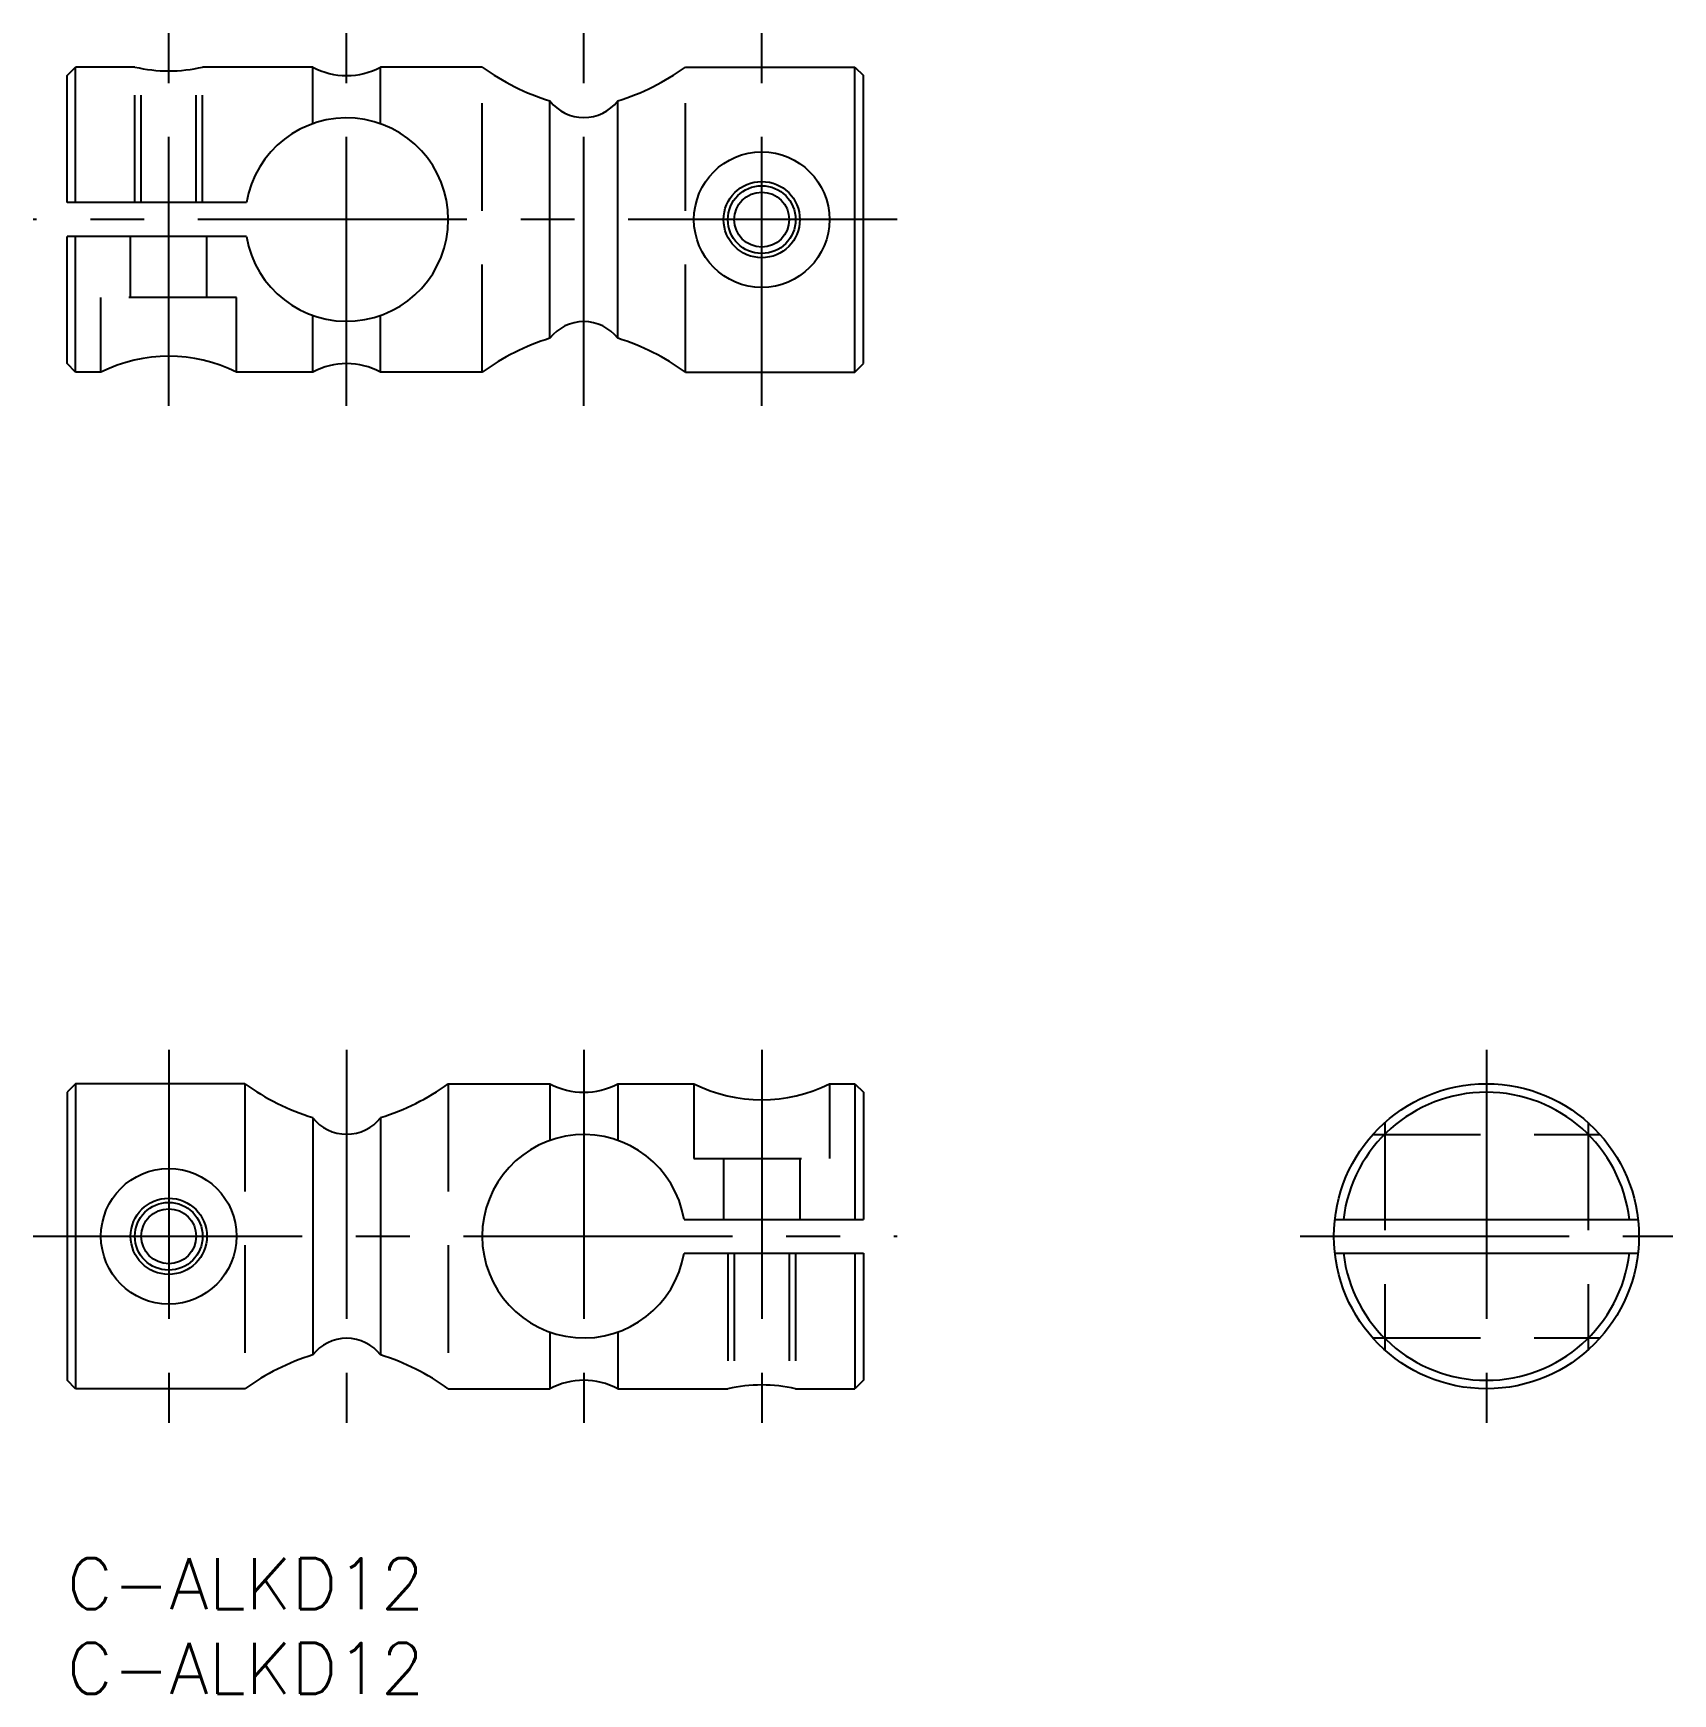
# Model space of a CAD drawing. Extents: x -2 to 94.8, y -8 to 90.
import ezdxf

# ---------------------------------------------------------------- set-up
doc = ezdxf.new("R2010")
doc.units = 0
doc.header["$LTSCALE"] = 0.5
doc.linetypes.add('CENTER', pattern=[50.8, 31.75, -6.35, 6.35, -6.35])
doc.linetypes.add('DASHED', pattern=[19.05, 12.7, -6.35])
for name, color, linetype in [('MSM_CENTER', 1, 'CENTER'), ('MSM_CONTINUOUS', 7, 'CONTINUOUS'), ('MSM_DASHED', 4, 'DASHED'), ('MSM_NARROW', 5, 'CONTINUOUS'), ('MSM_PART_NUMBER', 7, 'CONTINUOUS')]:
    doc.layers.add(name, color=color, linetype=linetype)
doc.styles.get("Standard").update_dxf_attribs({"font": 'txt.shx', "height": 3, "bigfont": 'bigfont.shx'})

# ---------------------------------------------------------------- blocks, each defined once
blk = doc.blocks.new('*U30')
at = {"layer": 'MSM_PART_NUMBER'}
blk.add_text('C-ALKD12', height=3, dxfattribs=at).set_placement((0, -3))
blk = doc.blocks.new('*U31')
at = {"layer": 'MSM_PART_NUMBER'}
blk.add_text('C-ALKD12', height=3, dxfattribs=at).set_placement((0, -8))

msp = doc.modelspace()

# ---------------------------------------------------------------- linework, layer by layer
at = {"layer": 'MSM_CENTER'}
for p, q in [((6, 68), (6, 90)), ((16.5, 68), (16.5, 90)), ((30.5, 68), (30.5, 90)), ((41, 68), (41, 90)), ((49, 79), (-2, 79)), ((6, 30), (6, 8)), ((16.5, 30), (16.5, 8)), ((30.5, 30), (30.5, 8)), ((41, 30), (41, 8)), ((83.773, 30), (83.773, 8)), ((-2, 19), (49, 19)), ((72.773, 19), (94.773, 19))]:
    msp.add_line(p, q, dxfattribs=at)
at = {"layer": 'MSM_CONTINUOUS'}
for p, q in [((0, 87.5), (0.5, 88)), ((0, 80), (0, 87.5)), ((0.5, 80), (0.5, 88)), ((4, 88), (0.5, 88)), ((14.5, 88), (8, 88)), ((14.5, 84.657), (14.5, 88)), ((24.5, 88), (18.5, 88)), ((18.5, 84.657), (18.5, 88)), ((36.5, 88), (46.5, 88)), ((46.5, 88), (47, 87.497)), ((46.5, 70), (46.5, 88)), ((47, 70.503), (47, 87.497)), ((28.5, 72), (28.5, 86)), ((32.5, 72), (32.5, 86)), ((10.584, 80), (0, 80)), ((0, 70.5), (0, 78)), ((10.584, 78), (0, 78)), ((0.5, 70), (0.5, 78)), ((14.5, 70), (14.5, 73.343)), ((18.5, 70), (18.5, 73.343)), ((0.5, 70), (0, 70.5)), ((2, 70), (0.5, 70)), ((14.5, 70), (10, 70)), ((24.5, 70), (18.5, 70)), ((36.5, 70), (46.5, 70)), ((46.5, 70), (47, 70.503)), ((0.5, 28), (0, 27.497)), ((0, 27.497), (0, 10.503)), ((0.5, 28), (0.5, 10)), ((10.5, 28), (0.5, 28)), ((22.5, 28), (28.5, 28)), ((28.5, 28), (28.5, 24.657)), ((32.5, 28), (37, 28)), ((32.5, 28), (32.5, 24.657)), ((45, 28), (46.5, 28)), ((46.5, 28), (47, 27.5)), ((46.5, 28), (46.5, 20)), ((47, 27.5), (47, 20)), ((14.5, 26), (14.5, 12)), ((18.5, 26), (18.5, 12)), ((36.416, 20), (47, 20)), ((74.829, 20), (92.717, 20)), ((36.416, 18), (47, 18)), ((46.5, 18), (46.5, 10)), ((47, 18), (47, 10.5)), ((74.829, 18), (92.717, 18)), ((28.5, 13.343), (28.5, 10)), ((32.5, 13.343), (32.5, 10)), ((0.5, 10), (0, 10.503)), ((10.5, 10), (0.5, 10)), ((22.5, 10), (28.5, 10)), ((32.5, 10), (39, 10)), ((43, 10), (46.5, 10)), ((47, 10.5), (46.5, 10))]:
    msp.add_line(p, q, dxfattribs=at)
for centre, radius in [((41, 79), 4), ((41, 79), 2.25), ((41, 79), 1.621), ((83.773, 19), 9), ((6, 19), 4), ((6, 19), 2.25), ((6, 19), 1.621)]:
    msp.add_circle(centre, radius, dxfattribs=at)
for centre, radius, start, end in [((6, 96.775), 9, 257.16035, 282.83965), ((16.5, 91.75), 4.25, 241.92751, 298.07249), ((32.741, 99.482), 14.133, 234.3316, 252.53829), ((28.259, 99.482), 14.133, 287.46171, 305.6684), ((30.5, 87.553), 2.532, 217.82817, 322.17183), ((16.5, 79), 6, 189.59407, 170.40593), ((30.5, 70.447), 2.532, 37.82817, 142.17183), ((32.741, 58.518), 14.133, 107.46171, 125.6684), ((28.259, 58.518), 14.133, 54.3316, 72.53829), ((6, 61.938), 9, 63.61213, 116.38787), ((16.5, 66.25), 4.25, 61.92751, 118.07249), ((18.741, 39.482), 14.133, 234.3316, 252.53829), ((14.259, 39.482), 14.133, 287.46171, 305.6684), ((30.5, 31.75), 4.25, 241.92751, 298.07249), ((41, 36.062), 9, 243.61213, 296.38787), ((83.773, 19), 8.5, 6.75633, 173.24367), ((16.5, 27.553), 2.532, 217.82817, 322.17183), ((30.5, 19), 6, 9.59407, 350.40593), ((83.773, 19), 8.5, 186.75633, 353.24367), ((16.5, 10.447), 2.532, 37.82817, 142.17183), ((18.741, -1.482), 14.133, 107.46171, 125.6684), ((14.259, -1.482), 14.133, 54.3316, 72.53829), ((30.5, 6.25), 4.25, 61.92751, 118.07249), ((41, 1.225), 9, 77.16035, 102.83965)]:
    msp.add_arc(centre, radius, start, end, dxfattribs=at)
at = {"layer": 'MSM_DASHED'}
for p, q in [((4, 80), (4, 88)), ((4.379, 80), (4.379, 87.922)), ((7.621, 80), (7.621, 87.922)), ((8, 80), (8, 88)), ((24.5, 70), (24.5, 88)), ((36.5, 70), (36.5, 88)), ((3.75, 74.4), (3.75, 78)), ((8.25, 74.4), (8.25, 78)), ((2, 70), (2, 74.4)), ((10, 74.4), (2, 74.4)), ((10, 70), (10, 74.4)), ((10.5, 28), (10.5, 10)), ((22.5, 28), (22.5, 10)), ((37, 28), (37, 23.6)), ((45, 28), (45, 23.6)), ((77.773, 25.708), (77.773, 12.292)), ((89.773, 25.708), (89.773, 12.292)), ((77.065, 25), (90.481, 25)), ((37, 23.6), (45, 23.6)), ((38.75, 23.6), (38.75, 20)), ((43.25, 23.6), (43.25, 20)), ((39, 18), (39, 10)), ((39.379, 18), (39.379, 10.078)), ((42.621, 18), (42.621, 10.078)), ((43, 18), (43, 10)), ((77.065, 13), (90.481, 13))]:
    msp.add_line(p, q, dxfattribs=at)
at = {"layer": 'MSM_NARROW'}
for centre in [(41, 79), (6, 19)]:
    msp.add_circle(centre, 2, dxfattribs=at)

# ---------------------------------------------------------------- block references
at = {"layer": 'MSM_CONTINUOUS'}
for name in ['*U30', '*U31']:
    msp.add_blockref(name, (0, 0), dxfattribs=at)

doc.saveas('drawing.dxf')
